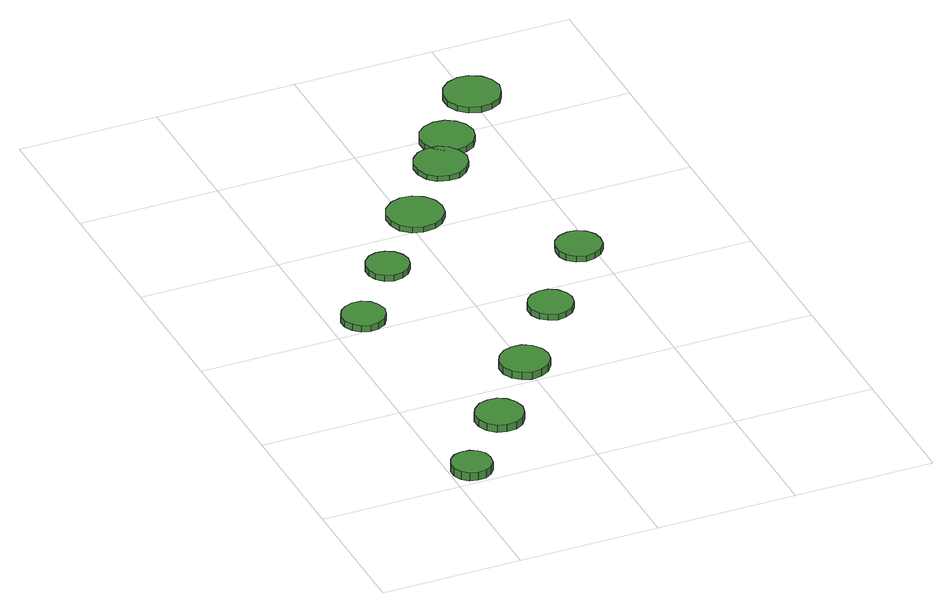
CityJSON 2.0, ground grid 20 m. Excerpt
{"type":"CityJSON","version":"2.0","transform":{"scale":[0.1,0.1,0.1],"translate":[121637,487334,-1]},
"CityObjects":{
"tree1":{"type":"SolitaryVegetationObject","attributes":{"function":"something"},"geometry":[{"type":"MultiSurface","lod":"1","boundaries":[[[0,1,2,3,4,5,6,7,8,9,10,11,12,13,14]],[[15,16,17,18,19,20,21,22,23,24,25,26,27,28,29]],[[0,29,28,1]],[[1,28,27,2]],[[2,27,26,3]],[[3,26,25,4]],[[4,25,24,5]],[[5,24,23,6]],[[6,23,22,7]],[[7,22,21,8]],[[8,21,20,9]],[[9,20,19,10]],[[10,19,18,11]],[[11,18,17,12]],[[12,17,16,13]],[[13,16,15,14]],[[14,15,29,0]]]}]},
"tree2":{"type":"SolitaryVegetationObject","attributes":{"function":"something"},"geometry":[{"type":"MultiSurface","lod":"1","boundaries":[[[30,31,32,33,34,35,36,37,38,39,40,41,42,43,44]],[[45,46,47,48,49,50,51,52,53,54,55,56,57,58,59]],[[30,59,58,31]],[[31,58,57,32]],[[32,57,56,33]],[[33,56,55,34]],[[34,55,54,35]],[[35,54,53,36]],[[36,53,52,37]],[[37,52,51,38]],[[38,51,50,39]],[[39,50,49,40]],[[40,49,48,41]],[[41,48,47,42]],[[42,47,46,43]],[[43,46,45,44]],[[44,45,59,30]]]}]},
"tree3":{"type":"SolitaryVegetationObject","attributes":{"function":"something"},"geometry":[{"type":"MultiSurface","lod":"1","boundaries":[[[60,61,62,63,64,65,66,67,68,69,70,71,72,73,74]],[[75,76,77,78,79,80,81,82,83,84,85,86,87,88,89]],[[60,89,88,61]],[[61,88,87,62]],[[62,87,86,63]],[[63,86,85,64]],[[64,85,84,65]],[[65,84,83,66]],[[66,83,82,67]],[[67,82,81,68]],[[68,81,80,69]],[[69,80,79,70]],[[70,79,78,71]],[[71,78,77,72]],[[72,77,76,73]],[[73,76,75,74]],[[74,75,89,60]]]}]},
"tree4":{"type":"SolitaryVegetationObject","attributes":{"function":"something"},"geometry":[{"type":"MultiSurface","lod":"1","boundaries":[[[90,91,92,93,94,95,96,97,98,99,100,101,102,103,104]],[[105,106,107,108,109,110,111,112,113,114,115,116,117,118,119]],[[90,119,118,91]],[[91,118,117,92]],[[92,117,116,93]],[[93,116,115,94]],[[94,115,114,95]],[[95,114,113,96]],[[96,113,112,97]],[[97,112,111,98]],[[98,111,110,99]],[[99,110,109,100]],[[100,109,108,101]],[[101,108,107,102]],[[102,107,106,103]],[[103,106,105,104]],[[104,105,119,90]]]}]},
"tree5":{"type":"SolitaryVegetationObject","attributes":{"function":"something"},"geometry":[{"type":"MultiSurface","lod":"1","boundaries":[[[120,121,122,123,124,125,126,127,128,129,130,131,132,133,134]],[[135,136,137,138,139,140,141,142,143,144,145,146,147,148,149]],[[120,149,148,121]],[[121,148,147,122]],[[122,147,146,123]],[[123,146,145,124]],[[124,145,144,125]],[[125,144,143,126]],[[126,143,142,127]],[[127,142,141,128]],[[128,141,140,129]],[[129,140,139,130]],[[130,139,138,131]],[[131,138,137,132]],[[132,137,136,133]],[[133,136,135,134]],[[134,135,149,120]]]}]},
"tree6":{"type":"SolitaryVegetationObject","attributes":{"function":"something"},"geometry":[{"type":"MultiSurface","lod":"1","boundaries":[[[150,151,152,153,154,155,156,157,158,159,160,161,162,163,164]],[[165,166,167,168,169,170,171,172,173,174,175,176,177,178,179]],[[150,179,178,151]],[[151,178,177,152]],[[152,177,176,153]],[[153,176,175,154]],[[154,175,174,155]],[[155,174,173,156]],[[156,173,172,157]],[[157,172,171,158]],[[158,171,170,159]],[[159,170,169,160]],[[160,169,168,161]],[[161,168,167,162]],[[162,167,166,163]],[[163,166,165,164]],[[164,165,179,150]]]}]},
"tree7":{"type":"SolitaryVegetationObject","attributes":{"function":"something"},"geometry":[{"type":"MultiSurface","lod":"1","boundaries":[[[180,181,182,183,184,185,186,187,188,189,190,191,192,193,194]],[[195,196,197,198,199,200,201,202,203,204,205,206,207,208,209]],[[180,209,208,181]],[[181,208,207,182]],[[182,207,206,183]],[[183,206,205,184]],[[184,205,204,185]],[[185,204,203,186]],[[186,203,202,187]],[[187,202,201,188]],[[188,201,200,189]],[[189,200,199,190]],[[190,199,198,191]],[[191,198,197,192]],[[192,197,196,193]],[[193,196,195,194]],[[194,195,209,180]]]}]},
"tree8":{"type":"SolitaryVegetationObject","attributes":{"function":"something"},"geometry":[{"type":"MultiSurface","lod":"1","boundaries":[[[210,211,212,213,214,215,216,217,218,219,220,221,222,223,224]],[[225,226,227,228,229,230,231,232,233,234,235,236,237,238,239]],[[210,239,238,211]],[[211,238,237,212]],[[212,237,236,213]],[[213,236,235,214]],[[214,235,234,215]],[[215,234,233,216]],[[216,233,232,217]],[[217,232,231,218]],[[218,231,230,219]],[[219,230,229,220]],[[220,229,228,221]],[[221,228,227,222]],[[222,227,226,223]],[[223,226,225,224]],[[224,225,239,210]]]}]},
"tree9":{"type":"SolitaryVegetationObject","attributes":{"function":"something"},"geometry":[{"type":"MultiSurface","lod":"1","boundaries":[[[240,241,242,243,244,245,246,247,248,249,250,251,252,253,254]],[[255,256,257,258,259,260,261,262,263,264,265,266,267,268,269]],[[240,269,268,241]],[[241,268,267,242]],[[242,267,266,243]],[[243,266,265,244]],[[244,265,264,245]],[[245,264,263,246]],[[246,263,262,247]],[[247,262,261,248]],[[248,261,260,249]],[[249,260,259,250]],[[250,259,258,251]],[[251,258,257,252]],[[252,257,256,253]],[[253,256,255,254]],[[254,255,269,240]]]}]},
"tree10":{"type":"SolitaryVegetationObject","attributes":{"function":"something"},"geometry":[{"type":"MultiSurface","lod":"1","boundaries":[[[270,271,272,273,274,275,276,277,278,279,280,281,282,283,284]],[[285,286,287,288,289,290,291,292,293,294,295,296,297,298,299]],[[270,299,298,271]],[[271,298,297,272]],[[272,297,296,273]],[[273,296,295,274]],[[274,295,294,275]],[[275,294,293,276]],[[276,293,292,277]],[[277,292,291,278]],[[278,291,290,279]],[[279,290,289,280]],[[280,289,288,281]],[[281,288,287,282]],[[282,287,286,283]],[[283,286,285,284]],[[284,285,299,270]]]}]},
"tree11":{"type":"SolitaryVegetationObject","attributes":{"function":"something"},"geometry":[{"type":"MultiSurface","lod":"1","boundaries":[[[300,301,302,303,304,305,306,307,308,309,310,311,312,313,314]],[[315,316,317,318,319,320,321,322,323,324,325,326,327,328,329]],[[300,329,328,301]],[[301,328,327,302]],[[302,327,326,303]],[[303,326,325,304]],[[304,325,324,305]],[[305,324,323,306]],[[306,323,322,307]],[[307,322,321,308]],[[308,321,320,309]],[[309,320,319,310]],[[310,319,318,311]],[[311,318,317,312]],[[312,317,316,313]],[[313,316,315,314]],[[314,315,329,300]]]}]}
},
"vertices":[
[60,33,18],[58,45,18],[51,54,18],[41,60,18],[29,61,18],[18,58,18],[9,50,18],[4,39,18],[4,27,18],[9,16,18],[18,8,18],[29,5,18],[41,6,18],[51,12,18],[58,21,18],[58,21,6],[51,12,6],[41,6,6],[29,5,6],[18,8,6],[9,16,6],[4,27,6],[4,39,6],[9,50,6],[18,58,6],[29,61,6],[41,60,6],[51,54,6],[58,45,6],[60,33,6],
[150,133,17],[147,146,17],[139,158,17],[127,165,17],[113,166,17],[100,162,17],[89,152,17],[83,140,17],[83,126,17],[89,113,17],[100,103,17],[113,99,17],[127,100,17],[139,107,17],[147,119,17],[147,119,6],[139,107,6],[127,100,6],[113,99,6],[100,103,6],[89,113,6],[83,126,6],[83,140,6],[89,152,6],[100,162,6],[113,166,6],[127,165,6],[139,158,6],[147,146,6],[150,133,6],
[79,427,18],[76,439,18],[69,450,18],[58,456,18],[45,457,18],[33,453,18],[24,445,18],[18,433,18],[18,420,18],[24,409,18],[33,400,18],[45,396,18],[58,398,18],[69,404,18],[76,414,18],[76,414,8],[69,404,8],[58,398,8],[45,396,8],[33,400,8],[24,409,8],[18,420,8],[18,433,8],[24,445,8],[33,453,8],[45,457,8],[58,456,8],[69,450,8],[76,439,8],[79,427,8],
[234,238,18],[231,252,18],[222,264,18],[210,271,18],[195,272,18],[182,268,18],[171,258,18],[165,245,18],[165,231,18],[171,217,18],[182,208,18],[195,203,18],[210,205,18],[222,212,18],[231,224,18],[231,224,7],[222,212,7],[210,205,7],[195,203,7],[182,208,7],[171,217,7],[165,231,7],[165,245,7],[171,258,7],[182,268,7],[195,272,7],[210,271,7],[222,264,7],[231,252,7],[234,238,7],
[158,528,18],[155,540,18],[148,550,18],[137,556,18],[124,558,18],[112,554,18],[103,545,18],[98,534,18],[98,521,18],[103,510,18],[112,501,18],[124,497,18],[137,499,18],[148,505,18],[155,515,18],[155,515,9],[148,505,9],[137,499,9],[124,497,9],[112,501,9],[103,510,9],[98,521,9],[98,534,9],[103,545,9],[112,554,9],[124,558,9],[137,556,9],[148,550,9],[155,540,9],[158,528,9],
[320,354,17],[317,367,17],[309,378,17],[298,384,17],[285,385,17],[272,381,17],[263,373,17],[257,361,17],[257,347,17],[263,335,17],[272,327,17],[285,322,17],[298,324,17],[309,330,17],[317,341,17],[317,341,8],[309,330,8],[298,324,8],[285,322,8],[272,327,8],[263,335,8],[257,347,8],[257,361,8],[263,373,8],[272,381,8],[285,385,8],[298,384,8],[309,378,8],[317,367,8],[320,354,8],
[252,629,18],[249,645,18],[239,659,18],[225,667,18],[208,669,18],[193,664,18],[180,653,18],[174,638,18],[174,621,18],[180,606,18],[193,595,18],[208,590,18],[225,592,18],[239,600,18],[249,613,18],[249,613,10],[239,600,10],[225,592,10],[208,590,10],[193,595,10],[180,606,10],[174,621,10],[174,638,10],[180,653,10],[193,664,10],[208,669,10],[225,667,10],[239,659,10],[249,645,10],[252,629,10],
[332,730,18],[328,745,18],[319,758,18],[306,766,18],[290,767,18],[275,762,18],[264,752,18],[258,738,18],[258,722,18],[264,708,18],[275,698,18],[290,693,18],[306,694,18],[319,702,18],[328,715,18],[328,715,10],[319,702,10],[306,694,10],[290,693,10],[275,698,10],[264,708,10],[258,722,10],[258,738,10],[264,752,10],[275,762,10],[290,767,10],[306,766,10],[319,758,10],[328,745,10],[332,730,10],
[412,470,18],[410,483,18],[402,494,18],[390,501,18],[377,502,18],[364,498,18],[354,489,18],[349,477,18],[349,463,18],[354,451,18],[364,442,18],[377,438,18],[390,440,18],[402,446,18],[410,457,18],[410,457,9],[402,446,9],[390,440,9],[377,438,9],[364,442,9],[354,451,9],[349,463,9],[349,477,9],[354,489,9],[364,498,9],[377,502,9],[390,501,9],[402,494,9],[410,483,9],[412,470,9],
[366,785,18],[362,801,18],[353,813,18],[340,821,18],[324,823,18],[309,818,18],[297,808,18],[291,793,18],[291,778,18],[297,763,18],[309,753,18],[324,748,18],[340,750,18],[353,757,18],[362,770,18],[362,770,9],[353,757,9],[340,750,9],[324,748,9],[309,753,9],[297,763,9],[291,778,9],[291,793,9],[297,808,9],[309,818,9],[324,823,9],[340,821,9],[353,813,9],[362,801,9],[366,785,9],
[442,872,18],[438,888,18],[429,901,18],[414,909,18],[398,911,18],[382,906,18],[370,895,18],[363,880,18],[363,863,18],[370,848,18],[382,837,18],[398,832,18],[414,834,18],[429,842,18],[438,856,18],[438,856,9],[429,842,9],[414,834,9],[398,832,9],[382,837,9],[370,848,9],[363,863,9],[363,880,9],[370,895,9],[382,906,9],[398,911,9],[414,909,9],[429,901,9],[438,888,9],[442,872,9]
]}
